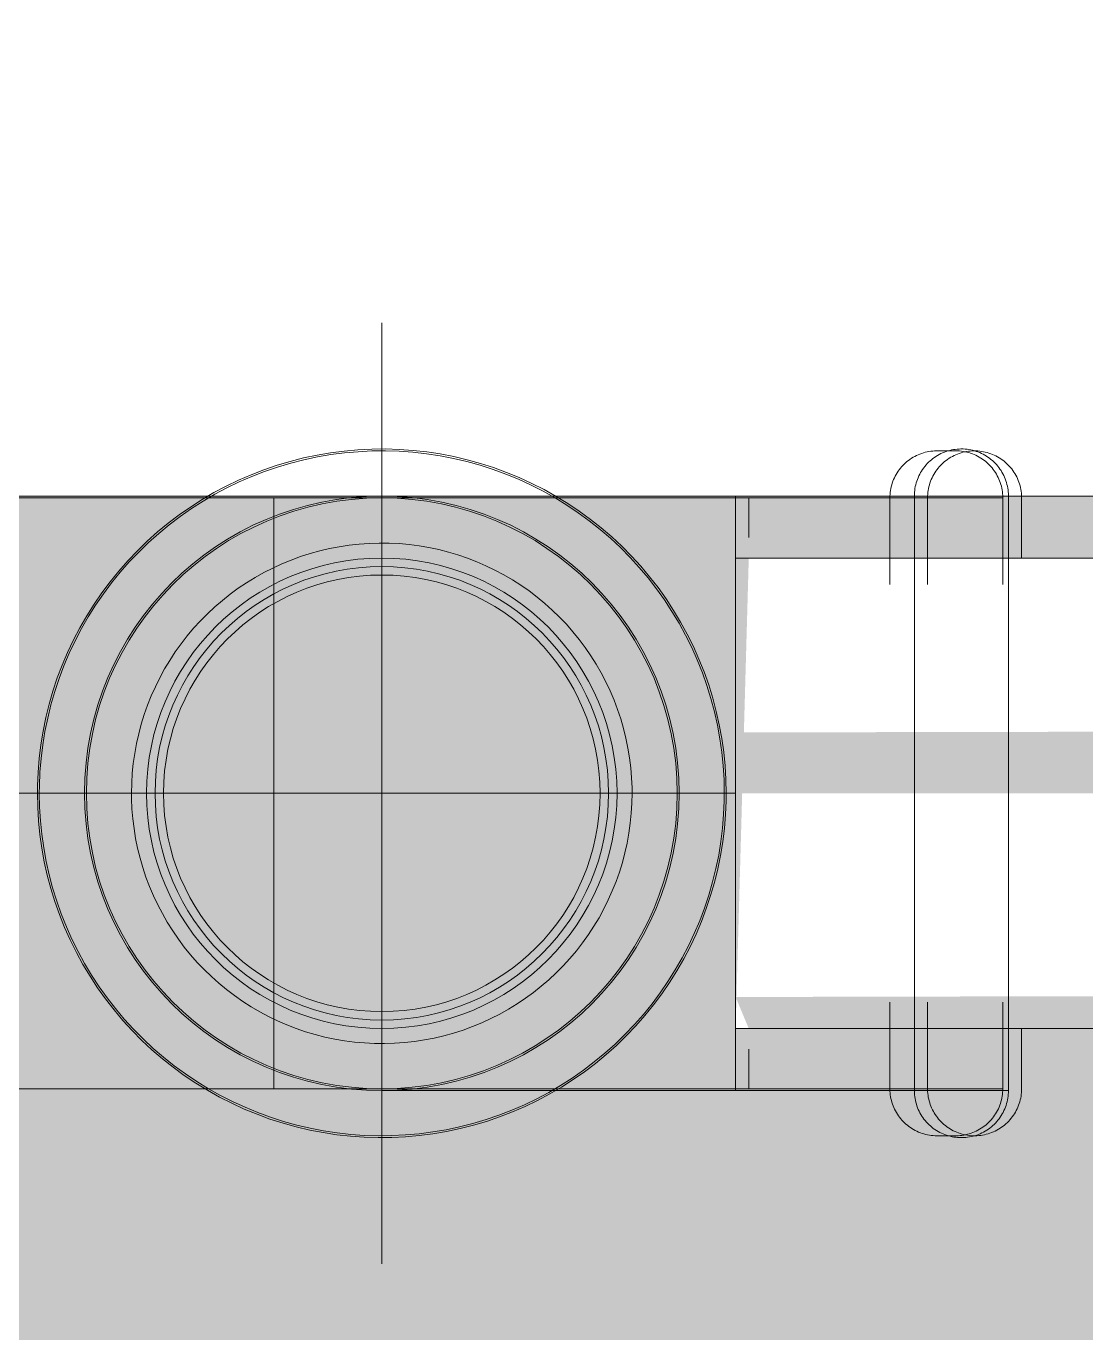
# Model space of a CAD drawing. Header units: metres. Extents: x 5 to 242, y -3 to 162.
# Drawn here: x 181.0624 to 181.1187, y 100.1797 to 100.2492 of the extents above; entities that cross this region are included whole.
import ezdxf

# ---------------------------------------------------------------- set-up
doc = ezdxf.new("R2010")
doc.units = ezdxf.units.M
doc.layers.add('1053_ARQ_BASE_MATADOURO_dwg', color=7, linetype='Continuous', lineweight=5, true_color=0x767676)
for name, color, linetype, lineweight in [('A-VISTA01', 7, 'Continuous', 20), ('A-WALL', 7, 'Continuous', 9), ('A_lay', 7, 'Continuous', 5), ('P-PIPE', 7, 'Continuous', 5), ('P-PIPE-CNTR', 7, 'Continuous', 5)]:
    doc.layers.add(name, color=color, linetype=linetype, lineweight=lineweight)

# ---------------------------------------------------------------- blocks, each defined once
blk = doc.blocks.new('AÇO_Cotovelo 90 45 - AÇO_Cotovelo 90 45-V82-TÉRREO 1_20')
at = {"layer": 'P-PIPE'}
for p, q in [((154.715823, 100.224222), (154.701323, 100.224222)), ((154.701323, 100.224222), (154.701323, 100.208422)), ((154.701323, 100.208422), (154.701323, 100.224222)), ((154.715823, 100.208422), (154.715823, 100.224222)), ((154.701323, 100.208422), (154.701323, 100.192622)), ((154.701323, 100.192622), (154.701323, 100.208422)), ((154.715823, 100.192622), (154.715823, 100.208422)), ((154.701323, 100.192622), (154.715823, 100.192622))]:
    blk.add_line(p, q, dxfattribs=at)
at = {"layer": 'P-PIPE', "flags": 128}
for points in [[(154.700823, 100.208422), (154.700808, 100.209154), (154.700765, 100.209884), (154.700691, 100.210613), (154.700589, 100.211337), (154.700458, 100.212058), (154.700299, 100.212772), (154.70011, 100.213479), (154.699894, 100.214179), (154.69965, 100.214869), (154.699378, 100.215548), (154.69908, 100.216217), (154.698755, 100.216872), (154.698404, 100.217515), (154.698028, 100.218143), (154.697627, 100.218755), (154.697201, 100.219351), (154.696753, 100.219929), (154.696281, 100.220489), (154.695788, 100.221029), (154.695273, 100.22155), (154.694738, 100.222049), (154.694183, 100.222526), (154.69361, 100.222981), (154.693018, 100.223413), (154.692411, 100.223821), (154.691787, 100.224204), (154.691148, 100.224562), (154.690496, 100.224894), (154.689831, 100.225199), (154.689154, 100.225478), (154.688467, 100.22573), (154.68777, 100.225954), (154.687065, 100.226149), (154.686352, 100.226317), (154.685633, 100.226456), (154.68491, 100.226566), (154.684182, 100.226647), (154.683452, 100.226698), (154.682721, 100.226721), (154.681989, 100.226714), (154.681258, 100.226678), (154.680529, 100.226613), (154.679803, 100.226519), (154.679081, 100.226395), (154.678365, 100.226243), (154.677656, 100.226063), (154.676954, 100.225854), (154.676262, 100.225617), (154.675579, 100.225353), (154.674908, 100.225062), (154.674248, 100.224744), (154.673602, 100.2244), (154.67297, 100.224031), (154.672354, 100.223636), (154.671753, 100.223217), (154.67117, 100.222775), (154.670606, 100.222309), (154.67006, 100.221822), (154.669534, 100.221313), (154.669029, 100.220783), (154.668545, 100.220233), (154.668084, 100.219665), (154.667646, 100.219079), (154.667232, 100.218475), (154.666842, 100.217856), (154.666477, 100.217221), (154.666138, 100.216572), (154.665825, 100.215911), (154.665539, 100.215237), (154.66528, 100.214552), (154.665049, 100.213858), (154.664846, 100.213155), (154.66467, 100.212444), (154.664524, 100.211727), (154.664406, 100.211004), (154.664317, 100.210278), (154.664258, 100.209548), (154.664227, 100.208817), (154.664223, 100.208422)], [(154.710823, 100.224222), (154.710825, 100.224322), (154.710831, 100.224422), (154.710841, 100.224521), (154.710855, 100.22462), (154.710873, 100.224719), (154.710895, 100.224816), (154.71092, 100.224913), (154.71095, 100.225008), (154.710983, 100.225103), (154.71102, 100.225195), (154.711061, 100.225287), (154.711106, 100.225376), (154.711153, 100.225464), (154.711205, 100.22555), (154.71126, 100.225634), (154.711318, 100.225715), (154.711379, 100.225794), (154.711444, 100.22587), (154.711511, 100.225944), (154.711581, 100.226015), (154.711654, 100.226084), (154.71173, 100.226149), (154.711808, 100.226211), (154.711889, 100.22627), (154.711972, 100.226326), (154.712057, 100.226378), (154.712145, 100.226427), (154.712234, 100.226472), (154.712325, 100.226514), (154.712417, 100.226552), (154.712511, 100.226586), (154.712606, 100.226617), (154.712703, 100.226644), (154.7128, 100.226667), (154.712898, 100.226686), (154.712997, 100.226701), (154.713096, 100.226712), (154.713196, 100.226719), (154.713296, 100.226722), (154.713323, 100.226722)], [(154.713323, 100.226722), (154.713423, 100.22672), (154.713523, 100.226714), (154.713622, 100.226704), (154.713721, 100.22669), (154.71382, 100.226672), (154.713917, 100.22665), (154.714014, 100.226625), (154.714109, 100.226595), (154.714204, 100.226562), (154.714297, 100.226525), (154.714388, 100.226484), (154.714477, 100.226439), (154.714565, 100.226391), (154.714651, 100.22634), (154.714735, 100.226285), (154.714816, 100.226227), (154.714895, 100.226166), (154.714971, 100.226101), (154.715045, 100.226034), (154.715116, 100.225964), (154.715185, 100.225891), (154.71525, 100.225815), (154.715312, 100.225736), (154.715371, 100.225656), (154.715427, 100.225573), (154.715479, 100.225487), (154.715528, 100.2254), (154.715573, 100.225311), (154.715615, 100.22522), (154.715653, 100.225128), (154.715687, 100.225034), (154.715718, 100.224939), (154.715745, 100.224842), (154.715768, 100.224745), (154.715787, 100.224647), (154.715802, 100.224548), (154.715813, 100.224449), (154.71582, 100.224349), (154.715823, 100.224249), (154.715823, 100.224222)], [(154.701323, 100.224222), (154.700571, 100.224222), (154.699821, 100.224222), (154.699072, 100.224222), (154.698328, 100.224222), (154.697588, 100.224222), (154.696854, 100.224222), (154.696128, 100.224222), (154.695409, 100.224222), (154.6947, 100.224222), (154.694002, 100.224222), (154.693315, 100.224222), (154.692642, 100.224222), (154.691982, 100.224222), (154.691337, 100.224222), (154.690708, 100.224222), (154.690096, 100.224222), (154.689502, 100.224222), (154.688927, 100.224222), (154.688371, 100.224222), (154.687837, 100.224222), (154.687324, 100.224222), (154.686833, 100.224222), (154.686366, 100.224222), (154.685922, 100.224222), (154.685503, 100.224222), (154.68511, 100.224222), (154.684742, 100.224222), (154.684401, 100.224222), (154.684087, 100.224222), (154.683801, 100.224222), (154.683542, 100.224222), (154.683312, 100.224222), (154.683111, 100.224222), (154.682939, 100.224222), (154.682797, 100.224222), (154.682684, 100.224222), (154.6826, 100.224222), (154.682547, 100.224222)], [(154.710823, 100.224209), (154.710823, 100.224171), (154.710823, 100.224108), (154.710823, 100.22402), (154.710823, 100.223907), (154.710823, 100.223769), (154.710823, 100.223607), (154.710823, 100.22342), (154.710823, 100.223209), (154.710823, 100.222975), (154.710823, 100.222717), (154.710823, 100.222436), (154.710823, 100.222133), (154.710823, 100.221809), (154.710823, 100.221462), (154.710823, 100.221095), (154.710823, 100.220708), (154.710823, 100.2203), (154.710823, 100.219874), (154.710823, 100.21943), (154.710823, 100.218968), (154.710823, 100.218489), (154.710823, 100.217994), (154.710823, 100.217484), (154.710823, 100.216959), (154.710823, 100.21642), (154.710823, 100.215869), (154.710823, 100.215306), (154.710823, 100.214731), (154.710823, 100.214147), (154.710823, 100.213554), (154.710823, 100.212952), (154.710823, 100.212343), (154.710823, 100.211728), (154.710823, 100.211107), (154.710823, 100.210483), (154.710823, 100.209855), (154.710823, 100.209224), (154.710823, 100.208593), (154.710823, 100.208422)], [(154.710823, 100.2206), (154.710823, 100.220992), (154.710823, 100.221365), (154.710823, 100.221717), (154.710823, 100.222048), (154.710823, 100.222357), (154.710823, 100.222644), (154.710823, 100.222907), (154.710823, 100.223148), (154.710823, 100.223365), (154.710823, 100.223559), (154.710823, 100.223728), (154.710823, 100.223872), (154.710823, 100.223992), (154.710823, 100.224087), (154.710823, 100.224157), (154.710823, 100.224202)], [(154.715823, 100.224209), (154.715823, 100.224171), (154.715823, 100.224108), (154.715823, 100.22402), (154.715823, 100.223907), (154.715823, 100.223769), (154.715823, 100.223607), (154.715823, 100.22342), (154.715823, 100.223209), (154.715823, 100.222975), (154.715823, 100.222717), (154.715823, 100.222436), (154.715823, 100.222133), (154.715823, 100.221809), (154.715823, 100.221462), (154.715823, 100.221095), (154.715823, 100.220708)], [(154.715823, 100.208422), (154.715823, 100.209054), (154.715823, 100.209685), (154.715823, 100.210313), (154.715823, 100.210939), (154.715823, 100.211561), (154.715823, 100.212178), (154.715823, 100.212788), (154.715823, 100.213392), (154.715823, 100.213988), (154.715823, 100.214575), (154.715823, 100.215152), (154.715823, 100.215718), (154.715823, 100.216273), (154.715823, 100.216815), (154.715823, 100.217343), (154.715823, 100.217858), (154.715823, 100.218357), (154.715823, 100.21884), (154.715823, 100.219307), (154.715823, 100.219756), (154.715823, 100.220187), (154.715823, 100.2206), (154.715823, 100.220992), (154.715823, 100.221365), (154.715823, 100.221717), (154.715823, 100.222048), (154.715823, 100.222357), (154.715823, 100.222644), (154.715823, 100.222907), (154.715823, 100.223148), (154.715823, 100.223365), (154.715823, 100.223559), (154.715823, 100.223728), (154.715823, 100.223872), (154.715823, 100.223992), (154.715823, 100.224087), (154.715823, 100.224157), (154.715823, 100.224202)], [(154.669223, 100.208422), (154.669234, 100.208954), (154.669266, 100.209485), (154.669319, 100.210014), (154.669393, 100.210541), (154.669488, 100.211064), (154.669604, 100.211583), (154.669741, 100.212097), (154.669898, 100.212606), (154.670076, 100.213107), (154.670273, 100.213601), (154.67049, 100.214087), (154.670726, 100.214564), (154.670981, 100.21503), (154.671255, 100.215487), (154.671546, 100.215932), (154.671855, 100.216365), (154.672181, 100.216785), (154.672524, 100.217192), (154.672883, 100.217585), (154.673257, 100.217963), (154.673646, 100.218326), (154.674049, 100.218673), (154.674466, 100.219003), (154.674895, 100.219317), (154.675337, 100.219613), (154.67579, 100.219892), (154.676254, 100.220152), (154.676728, 100.220393), (154.677212, 100.220615), (154.677704, 100.220818), (154.678203, 100.221001), (154.67871, 100.221164), (154.679222, 100.221306), (154.67974, 100.221428), (154.680262, 100.221528), (154.680788, 100.221608), (154.681317, 100.221667), (154.681848, 100.221705), (154.682379, 100.221721), (154.682911, 100.221716), (154.683443, 100.22169), (154.683973, 100.221643), (154.6845, 100.221574), (154.685024, 100.221485), (154.685545, 100.221374), (154.68606, 100.221243), (154.68657, 100.221091), (154.687074, 100.220919), (154.68757, 100.220727), (154.688058, 100.220516), (154.688537, 100.220285), (154.689007, 100.220035), (154.689466, 100.219766), (154.689914, 100.219479), (154.69035, 100.219175), (154.690774, 100.218853), (154.691184, 100.218515), (154.691581, 100.218161), (154.691963, 100.217791), (154.69233, 100.217406), (154.692682, 100.217006), (154.693017, 100.216593), (154.693335, 100.216167), (154.693636, 100.215728), (154.69392, 100.215278), (154.694185, 100.214817), (154.694431, 100.214345), (154.694658, 100.213864), (154.694866, 100.213375), (154.695055, 100.212877), (154.695223, 100.212373), (154.695371, 100.211862), (154.695498, 100.211345), (154.695604, 100.210824), (154.69569, 100.210299), (154.695754, 100.209771), (154.695798, 100.209241), (154.69582, 100.208709), (154.695823, 100.208422)], [(154.664223, 100.208422), (154.664238, 100.20769), (154.664282, 100.206959), (154.664355, 100.206231), (154.664457, 100.205506), (154.664588, 100.204786), (154.664748, 100.204072), (154.664936, 100.203365), (154.665152, 100.202665), (154.665396, 100.201975), (154.665668, 100.201296), (154.665966, 100.200627), (154.666291, 100.199971), (154.666642, 100.199329), (154.667018, 100.198701), (154.667419, 100.198089), (154.667845, 100.197493), (154.668293, 100.196915), (154.668765, 100.196355), (154.669259, 100.195815), (154.669773, 100.195294), (154.670308, 100.194795), (154.670863, 100.194317), (154.671437, 100.193862), (154.672028, 100.193431), (154.672636, 100.193023), (154.673259, 100.19264), (154.673898, 100.192282), (154.67455, 100.19195), (154.675215, 100.191644), (154.675892, 100.191366), (154.676579, 100.191114), (154.677276, 100.19089), (154.677981, 100.190694), (154.678694, 100.190527), (154.679413, 100.190388), (154.680136, 100.190278), (154.680864, 100.190197), (154.681594, 100.190146), (154.682325, 100.190123), (154.683057, 100.19013), (154.683788, 100.190166), (154.684517, 100.190231), (154.685243, 100.190325), (154.685965, 100.190449), (154.686681, 100.190601), (154.68739, 100.190781), (154.688092, 100.19099), (154.688784, 100.191226), (154.689467, 100.191491), (154.690139, 100.191782), (154.690798, 100.1921), (154.691444, 100.192444), (154.692076, 100.192813), (154.692692, 100.193208), (154.693293, 100.193626), (154.693876, 100.194069), (154.694441, 100.194534), (154.694986, 100.195022), (154.695512, 100.195531), (154.696017, 100.196061), (154.696501, 100.19661), (154.696962, 100.197179), (154.6974, 100.197765), (154.697814, 100.198369), (154.698204, 100.198988), (154.698569, 100.199623), (154.698908, 100.200272), (154.699221, 100.200933), (154.699507, 100.201607), (154.699766, 100.202292), (154.699997, 100.202986), (154.7002, 100.203689), (154.700376, 100.2044), (154.700522, 100.205117), (154.70064, 100.205839), (154.700729, 100.206566), (154.700788, 100.207295), (154.700819, 100.208027), (154.700823, 100.208422)], [(154.695823, 100.208422), (154.695812, 100.20789), (154.69578, 100.207359), (154.695727, 100.20683), (154.695653, 100.206303), (154.695558, 100.20578), (154.695442, 100.20526), (154.695305, 100.204746), (154.695148, 100.204238), (154.69497, 100.203737), (154.694773, 100.203243), (154.694556, 100.202757), (154.69432, 100.20228), (154.694065, 100.201813), (154.693792, 100.201357), (154.6935, 100.200912), (154.693191, 100.200479), (154.692865, 100.200059), (154.692522, 100.199652), (154.692163, 100.199259), (154.691789, 100.198881), (154.6914, 100.198518), (154.690997, 100.198171), (154.69058, 100.19784), (154.690151, 100.197527), (154.689709, 100.19723), (154.689256, 100.196952), (154.688792, 100.196692), (154.688318, 100.196451), (154.687834, 100.196228), (154.687342, 100.196026), (154.686843, 100.195843), (154.686336, 100.19568), (154.685824, 100.195538), (154.685306, 100.195416), (154.684784, 100.195315), (154.684258, 100.195236), (154.683729, 100.195177), (154.683198, 100.195139), (154.682667, 100.195123), (154.682135, 100.195128), (154.681603, 100.195154), (154.681074, 100.195201), (154.680546, 100.19527), (154.680022, 100.195359), (154.679501, 100.19547), (154.678986, 100.195601), (154.678476, 100.195753), (154.677972, 100.195925), (154.677476, 100.196117), (154.676988, 100.196328), (154.676509, 100.196559), (154.67604, 100.196809), (154.67558, 100.197078), (154.675132, 100.197365), (154.674696, 100.197669), (154.674272, 100.197991), (154.673862, 100.198329), (154.673465, 100.198683), (154.673083, 100.199053), (154.672716, 100.199438), (154.672364, 100.199838), (154.672029, 100.200251), (154.671711, 100.200677), (154.67141, 100.201116), (154.671126, 100.201566), (154.670861, 100.202027), (154.670615, 100.202498), (154.670388, 100.202979), (154.67018, 100.203469), (154.669991, 100.203967), (154.669823, 100.204471), (154.669676, 100.204982), (154.669548, 100.205499), (154.669442, 100.20602), (154.669356, 100.206545), (154.669292, 100.207073), (154.669248, 100.207603), (154.669226, 100.208135), (154.669223, 100.208422)], [(154.710823, 100.208422), (154.710823, 100.20779), (154.710823, 100.207159), (154.710823, 100.20653), (154.710823, 100.205905), (154.710823, 100.205283), (154.710823, 100.204666), (154.710823, 100.204056), (154.710823, 100.203452), (154.710823, 100.202856), (154.710823, 100.202269), (154.710823, 100.201692), (154.710823, 100.201126), (154.710823, 100.200571), (154.710823, 100.200029), (154.710823, 100.199501), (154.710823, 100.198986), (154.710823, 100.198487), (154.710823, 100.198004), (154.710823, 100.197537), (154.710823, 100.197088), (154.710823, 100.196657), (154.710823, 100.196244), (154.710823, 100.195851), (154.710823, 100.195479), (154.710823, 100.195127), (154.710823, 100.194796), (154.710823, 100.194487), (154.710823, 100.1942), (154.710823, 100.193936), (154.710823, 100.193696), (154.710823, 100.193479), (154.710823, 100.193285), (154.710823, 100.193116), (154.710823, 100.192972), (154.710823, 100.192852), (154.710823, 100.192757), (154.710823, 100.192687), (154.710823, 100.192642)], [(154.715823, 100.192635), (154.715823, 100.192672), (154.715823, 100.192736), (154.715823, 100.192824), (154.715823, 100.192937), (154.715823, 100.193075), (154.715823, 100.193237), (154.715823, 100.193424), (154.715823, 100.193635), (154.715823, 100.193869), (154.715823, 100.194127), (154.715823, 100.194407), (154.715823, 100.19471), (154.715823, 100.195035), (154.715823, 100.195382), (154.715823, 100.195749), (154.715823, 100.196136), (154.715823, 100.196543), (154.715823, 100.19697), (154.715823, 100.197414), (154.715823, 100.197876), (154.715823, 100.198355), (154.715823, 100.19885), (154.715823, 100.19936), (154.715823, 100.199885), (154.715823, 100.200424), (154.715823, 100.200975), (154.715823, 100.201538), (154.715823, 100.202112), (154.715823, 100.202697), (154.715823, 100.20329), (154.715823, 100.203892), (154.715823, 100.204501), (154.715823, 100.205116), (154.715823, 100.205736), (154.715823, 100.206361), (154.715823, 100.206989), (154.715823, 100.20762), (154.715823, 100.208251), (154.715823, 100.208422)], [(154.710823, 100.192635), (154.710823, 100.192672), (154.710823, 100.192736), (154.710823, 100.192824), (154.710823, 100.192937), (154.710823, 100.193075), (154.710823, 100.193237), (154.710823, 100.193424), (154.710823, 100.193635), (154.710823, 100.193869), (154.710823, 100.194127), (154.710823, 100.194407), (154.710823, 100.19471), (154.710823, 100.195035), (154.710823, 100.195382), (154.710823, 100.195749), (154.710823, 100.196136)], [(154.715823, 100.196244), (154.715823, 100.195851), (154.715823, 100.195479), (154.715823, 100.195127), (154.715823, 100.194796), (154.715823, 100.194487), (154.715823, 100.1942), (154.715823, 100.193936), (154.715823, 100.193696), (154.715823, 100.193479), (154.715823, 100.193285), (154.715823, 100.193116), (154.715823, 100.192972), (154.715823, 100.192852), (154.715823, 100.192757), (154.715823, 100.192687), (154.715823, 100.192642)], [(154.682538, 100.192622), (154.682583, 100.192622), (154.682658, 100.192622), (154.682763, 100.192622), (154.682898, 100.192622), (154.683062, 100.192622), (154.683255, 100.192622), (154.683477, 100.192622), (154.683728, 100.192622), (154.684007, 100.192622), (154.684314, 100.192622), (154.684648, 100.192622), (154.685008, 100.192622), (154.685395, 100.192622), (154.685807, 100.192622), (154.686244, 100.192622), (154.686705, 100.192622), (154.687189, 100.192622), (154.687696, 100.192622), (154.688225, 100.192622), (154.688775, 100.192622), (154.689345, 100.192622), (154.689934, 100.192622), (154.690541, 100.192622), (154.691165, 100.192622), (154.691806, 100.192622), (154.692462, 100.192622), (154.693132, 100.192622), (154.693815, 100.192622), (154.694511, 100.192622), (154.695217, 100.192622), (154.695933, 100.192622), (154.696657, 100.192622), (154.697389, 100.192622), (154.698128, 100.192622), (154.698871, 100.192622), (154.699618, 100.192622), (154.700368, 100.192622), (154.70112, 100.192622), (154.701323, 100.192622)], [(154.713323, 100.190122), (154.713223, 100.190124), (154.713123, 100.19013), (154.713024, 100.19014), (154.712925, 100.190154), (154.712826, 100.190172), (154.712729, 100.190194), (154.712632, 100.190219), (154.712537, 100.190249), (154.712442, 100.190282), (154.712349, 100.190319), (154.712258, 100.19036), (154.712169, 100.190404), (154.712081, 100.190452), (154.711995, 100.190504), (154.711911, 100.190559), (154.71183, 100.190617), (154.711751, 100.190678), (154.711675, 100.190742), (154.711601, 100.19081), (154.71153, 100.19088), (154.711461, 100.190953), (154.711396, 100.191029), (154.711334, 100.191107), (154.711275, 100.191188), (154.711219, 100.191271), (154.711167, 100.191356), (154.711118, 100.191444), (154.711073, 100.191533), (154.711031, 100.191624), (154.710993, 100.191716), (154.710959, 100.19181), (154.710928, 100.191905), (154.710901, 100.192001), (154.710878, 100.192099), (154.710859, 100.192197), (154.710844, 100.192296), (154.710833, 100.192395), (154.710826, 100.192495), (154.710823, 100.192595), (154.710823, 100.192622)], [(154.715823, 100.192622), (154.715821, 100.192522), (154.715815, 100.192422), (154.715805, 100.192323), (154.715791, 100.192224), (154.715773, 100.192125), (154.715751, 100.192028), (154.715726, 100.191931), (154.715696, 100.191836), (154.715663, 100.191741), (154.715626, 100.191648), (154.715585, 100.191557), (154.715541, 100.191467), (154.715493, 100.19138), (154.715441, 100.191294), (154.715386, 100.19121), (154.715328, 100.191129), (154.715267, 100.19105), (154.715203, 100.190973), (154.715135, 100.1909), (154.715065, 100.190829), (154.714992, 100.19076), (154.714916, 100.190695), (154.714838, 100.190633), (154.714757, 100.190574), (154.714674, 100.190518), (154.714589, 100.190466), (154.714501, 100.190417), (154.714412, 100.190372), (154.714321, 100.19033), (154.714229, 100.190292), (154.714135, 100.190257), (154.71404, 100.190227), (154.713943, 100.1902), (154.713846, 100.190177), (154.713748, 100.190158), (154.713649, 100.190143), (154.71355, 100.190132), (154.71345, 100.190125), (154.71335, 100.190122), (154.713323, 100.190122)]]:
    blk.add_lwpolyline(points, dxfattribs=at)
at = {"layer": 'P-PIPE'}
for radius, start, end in [(0.0158, 0, 180), (0.0158, 0, 180), (0.0158, 0, 180), (0.01205, 0, 180), (0.01205, 0, 180), (0.0158, 180, 0), (0.0158, 180, 0), (0.0158, 180, 0), (0.01205, 180, 0), (0.01205, 180, 0)]:
    blk.add_arc((154.682523, 100.208422), radius, start, end, dxfattribs=at)
blk = doc.blocks.new('1053_ARQ_BASE_MATADOURO_dwg_arq geral tgov-4039641-TÉRREO 1_20')
at = {"layer": 'A_lay', "true_color": 0xaaaaaa}
h = blk.add_hatch(dxfattribs=at)
h.set_pattern_fill('FP_6', color=253, style=0, pattern_type=2)
h.set_pattern_definition([(0, (0, 0), (0, 0.16), []), (90, (0, 0), (-0.08, 0.16), [0.16, -0.16])])
h.paths.add_polyline_path([(19.912476, 17.038188), (29.345905, 17.038188), (29.345905, 17.53815), (19.672728, 17.537625), (19.672728, 17.038188)])
at = {"layer": 'A-VISTA01', "color": 253, "true_color": 0xaaaaaa, "flags": 128}
blk.add_lwpolyline([(29.345905, 17.038188), (19.300062, 17.038188), (13.222156, 15.619985)], dxfattribs=at)
blk = doc.blocks.new('1053_ARQ_BASE_MATADOURO_dwg-3625622-TÉRREO 1_20')
blk.add_blockref('1053_ARQ_BASE_MATADOURO_dwg_arq geral tgov-4039641-TÉRREO 1_20', (130.209795, 83.186034))

msp = doc.modelspace()

# ---------------------------------------------------------------- hatches: boundary and pattern name
at = {"layer": 'A-WALL', "true_color": 0xffd4aa, "transparency": 33554483}
h = msp.add_hatch(color=41, dxfattribs=at)
h.paths.add_polyline_path([(175.931682, 100.075722), (185.938173, 100.075722), (185.938173, 100.224222), (185.908188, 100.214656), (185.901743, 100.191619), (185.887916, 100.214667), (185.900097, 100.224222), (175.908622, 100.224222), (175.92589, 100.075722)])
h.paths.add_polyline_path([(180.99165, 100.195922), (178.514288, 100.205187), (178.514288, 100.220922), (181.061788, 100.211657), (181.061788, 100.195922), (181.048288, 100.195922)])
h.paths.add_polyline_path([(181.100088, 100.195922), (181.100788, 100.220922), (185.878215, 100.211657), (185.878215, 100.195922), (181.100788, 100.195922)])
h.paths.add_polyline_path([(178.437013, 100.195922), (176.459088, 100.205187), (176.459088, 100.220922), (178.448288, 100.211657), (178.448288, 100.195922)])
at = {"layer": 'P-PIPE', "true_color": 0xc0c0c0}
for points in [[(185.878215, 100.208422), (185.878215, 100.220922), (181.100088, 100.211657), (181.100088, 100.208422), (185.462263, 100.208422)], [(183.648288, 100.195922), (185.878215, 100.205187), (185.878215, 100.208422), (181.100088, 100.197597), (181.100788, 100.195922), (183.546286, 100.195922)]]:
    msp.add_hatch(color=9, dxfattribs=at).paths.add_polyline_path(points)

# ---------------------------------------------------------------- linework, layer by layer
at = {"layer": 'A-WALL', "color": 253, "true_color": 0xaaaaaa}
msp.add_line((185.938173, 100.224222), (175.908622, 100.224222), dxfattribs=at)
at = {"layer": 'P-PIPE'}
for p, q in [((181.111788, 100.226622), (181.110788, 100.226622)), ((181.114288, 100.224122), (181.048288, 100.224122)), ((181.081288, 100.224122), (181.061788, 100.224122)), ((181.110288, 100.224122), (181.075546, 100.224122)), ((181.075546, 100.224122), (181.075546, 100.208422)), ((181.100788, 100.224122), (181.081288, 100.224122)), ((181.100788, 100.222019), (181.100788, 100.224122)), ((181.108288, 100.219524), (181.108288, 100.224122)), ((181.110288, 100.224122), (181.110288, 100.219524)), ((181.114288, 100.222019), (181.114288, 100.224122)), ((181.114288, 100.219524), (181.114288, 100.224122)), ((185.878215, 100.220922), (181.100088, 100.220922)), ((181.100088, 100.220922), (181.100088, 100.195922)), ((181.075546, 100.208422), (181.075546, 100.220022)), ((181.075546, 100.196822), (181.075546, 100.208422)), ((181.075546, 100.208422), (181.075546, 100.192722)), ((181.108288, 100.192722), (181.108288, 100.19732)), ((181.110288, 100.19732), (181.110288, 100.192722)), ((181.114288, 100.192722), (181.114288, 100.19732)), ((181.100088, 100.195922), (185.878215, 100.195922)), ((181.100788, 100.192722), (181.100788, 100.194825)), ((181.114288, 100.192722), (181.114288, 100.194825)), ((181.048288, 100.192722), (181.114288, 100.192722)), ((181.061788, 100.192722), (181.081288, 100.192722)), ((181.075546, 100.192722), (181.110288, 100.192722)), ((181.081288, 100.192722), (181.100788, 100.192722)), ((181.110788, 100.190222), (181.111788, 100.190222))]:
    msp.add_line(p, q, dxfattribs=at)
at = {"layer": 'P-PIPE', "flags": 128}
for points in [[(181.099488, 100.208422), (181.099474, 100.20915), (181.09943, 100.209876), (181.099357, 100.210601), (181.099256, 100.211322), (181.099125, 100.212038), (181.098966, 100.212748), (181.098779, 100.213452), (181.098564, 100.214147), (181.098321, 100.214833), (181.098051, 100.215509), (181.097755, 100.216174), (181.097431, 100.216826), (181.097082, 100.217465), (181.096708, 100.21809), (181.096309, 100.218698), (181.095886, 100.219291), (181.09544, 100.219866), (181.094971, 100.220423), (181.09448, 100.22096), (181.093968, 100.221478), (181.093436, 100.221974), (181.092884, 100.222449), (181.092314, 100.222902), (181.091726, 100.223331), (181.091122, 100.223737), (181.090501, 100.224118), (181.089866, 100.224474), (181.089217, 100.224804), (181.088556, 100.225108), (181.087883, 100.225385), (181.087199, 100.225635), (181.086506, 100.225858), (181.085805, 100.226053), (181.085096, 100.226219), (181.084381, 100.226357), (181.083662, 100.226466), (181.082938, 100.226547), (181.082212, 100.226598), (181.081485, 100.226621), (181.080757, 100.226614), (181.08003, 100.226578), (181.079305, 100.226514), (181.078583, 100.22642), (181.077865, 100.226297), (181.077153, 100.226146), (181.076448, 100.225966), (181.07575, 100.225759), (181.075061, 100.225523), (181.074382, 100.225261), (181.073714, 100.224971), (181.073058, 100.224655), (181.072416, 100.224313), (181.071788, 100.223945), (181.071174, 100.223553), (181.070577, 100.223137), (181.069997, 100.222696), (181.069436, 100.222234), (181.068893, 100.221749), (181.06837, 100.221242), (181.067868, 100.220715), (181.067387, 100.220169), (181.066928, 100.219604), (181.066492, 100.21902), (181.06608, 100.21842), (181.065693, 100.217804), (181.06533, 100.217173), (181.064993, 100.216528), (181.064682, 100.21587), (181.064397, 100.2152), (181.06414, 100.214519), (181.06391, 100.213828), (181.063707, 100.213129), (181.063533, 100.212422), (181.063387, 100.211709), (181.06327, 100.21099), (181.063182, 100.210268), (181.063123, 100.209542), (181.063092, 100.208815), (181.063088, 100.208422)], [(181.099488, 100.208422), (181.099474, 100.20915), (181.09943, 100.209876), (181.099357, 100.210601), (181.099256, 100.211322), (181.099125, 100.212038), (181.098966, 100.212748), (181.098779, 100.213452), (181.098564, 100.214147), (181.098321, 100.214833), (181.098051, 100.215509), (181.097755, 100.216174), (181.097431, 100.216826), (181.097082, 100.217465), (181.096708, 100.21809), (181.096309, 100.218698), (181.095886, 100.219291), (181.09544, 100.219866), (181.094971, 100.220423), (181.09448, 100.22096), (181.093968, 100.221478), (181.093436, 100.221974), (181.092884, 100.222449), (181.092314, 100.222902), (181.091726, 100.223331), (181.091122, 100.223737), (181.090501, 100.224118), (181.089866, 100.224474), (181.089217, 100.224804), (181.088556, 100.225108), (181.087883, 100.225385), (181.087199, 100.225635), (181.086506, 100.225858), (181.085805, 100.226053), (181.085096, 100.226219), (181.084381, 100.226357), (181.083662, 100.226466), (181.082938, 100.226547), (181.082212, 100.226598), (181.081485, 100.226621), (181.080757, 100.226614), (181.08003, 100.226578), (181.079305, 100.226514), (181.078583, 100.22642), (181.077865, 100.226297), (181.077153, 100.226146), (181.076448, 100.225966), (181.07575, 100.225759), (181.075061, 100.225523), (181.074382, 100.225261), (181.073714, 100.224971), (181.073058, 100.224655), (181.072416, 100.224313), (181.071788, 100.223945), (181.071174, 100.223553), (181.070577, 100.223137), (181.069997, 100.222696), (181.069436, 100.222234), (181.068893, 100.221749), (181.06837, 100.221242), (181.067868, 100.220715), (181.067387, 100.220169), (181.066928, 100.219604), (181.066492, 100.21902), (181.06608, 100.21842), (181.065693, 100.217804), (181.06533, 100.217173), (181.064993, 100.216528), (181.064682, 100.21587), (181.064397, 100.2152), (181.06414, 100.214519), (181.06391, 100.213828), (181.063707, 100.213129), (181.063533, 100.212422), (181.063387, 100.211709), (181.06327, 100.21099), (181.063182, 100.210268), (181.063123, 100.209542), (181.063092, 100.208815), (181.063088, 100.208422)], [(181.099488, 100.208422), (181.099474, 100.20915), (181.09943, 100.209876), (181.099357, 100.210601), (181.099256, 100.211322), (181.099125, 100.212038), (181.098966, 100.212748), (181.098779, 100.213452), (181.098564, 100.214147), (181.098321, 100.214833), (181.098051, 100.215509), (181.097755, 100.216174), (181.097431, 100.216826), (181.097082, 100.217465), (181.096708, 100.21809), (181.096309, 100.218698), (181.095886, 100.219291), (181.09544, 100.219866), (181.094971, 100.220423), (181.09448, 100.22096), (181.093968, 100.221478), (181.093436, 100.221974), (181.092884, 100.222449), (181.092314, 100.222902), (181.091726, 100.223331), (181.091122, 100.223737), (181.090501, 100.224118), (181.089866, 100.224474), (181.089217, 100.224804), (181.088556, 100.225108), (181.087883, 100.225385), (181.087199, 100.225635), (181.086506, 100.225858), (181.085805, 100.226053), (181.085096, 100.226219), (181.084381, 100.226357), (181.083662, 100.226466), (181.082938, 100.226547), (181.082212, 100.226598), (181.081485, 100.226621), (181.080757, 100.226614), (181.08003, 100.226578), (181.079305, 100.226514), (181.078583, 100.22642), (181.077865, 100.226297), (181.077153, 100.226146), (181.076448, 100.225966), (181.07575, 100.225759), (181.075061, 100.225523), (181.074382, 100.225261), (181.073714, 100.224971), (181.073058, 100.224655), (181.072416, 100.224313), (181.071788, 100.223945), (181.071174, 100.223553), (181.070577, 100.223137), (181.069997, 100.222696), (181.069436, 100.222234), (181.068893, 100.221749), (181.06837, 100.221242), (181.067868, 100.220715), (181.067387, 100.220169), (181.066928, 100.219604), (181.066492, 100.21902), (181.06608, 100.21842), (181.065693, 100.217804), (181.06533, 100.217173), (181.064993, 100.216528), (181.064682, 100.21587), (181.064397, 100.2152), (181.06414, 100.214519), (181.06391, 100.213828), (181.063707, 100.213129), (181.063533, 100.212422), (181.063387, 100.211709), (181.06327, 100.21099), (181.063182, 100.210268), (181.063123, 100.209542), (181.063092, 100.208815), (181.063088, 100.208422)], [(181.108288, 100.224122), (181.10829, 100.224222), (181.108296, 100.224322), (181.108306, 100.224421), (181.10832, 100.22452), (181.108338, 100.224619), (181.10836, 100.224716), (181.108385, 100.224813), (181.108415, 100.224908), (181.108448, 100.225003), (181.108485, 100.225095), (181.108526, 100.225187), (181.108571, 100.225276), (181.108619, 100.225364), (181.10867, 100.22545), (181.108725, 100.225534), (181.108783, 100.225615), (181.108844, 100.225694), (181.108909, 100.22577), (181.108976, 100.225844), (181.109046, 100.225915), (181.109119, 100.225984), (181.109195, 100.226049), (181.109274, 100.226111), (181.109354, 100.22617), (181.109437, 100.226226), (181.109523, 100.226278), (181.10961, 100.226327), (181.109699, 100.226372), (181.10979, 100.226414), (181.109882, 100.226452), (181.109976, 100.226486), (181.110071, 100.226517), (181.110168, 100.226544), (181.110265, 100.226567), (181.110363, 100.226586), (181.110462, 100.226601), (181.110561, 100.226612), (181.110661, 100.226619), (181.110761, 100.226622), (181.110788, 100.226622)], [(181.110288, 100.224122), (181.11029, 100.224222), (181.110296, 100.224322), (181.110306, 100.224421), (181.11032, 100.22452), (181.110338, 100.224619), (181.11036, 100.224716), (181.110385, 100.224813), (181.110415, 100.224908), (181.110448, 100.225003), (181.110485, 100.225095), (181.110526, 100.225187), (181.110571, 100.225276), (181.110619, 100.225364), (181.11067, 100.22545), (181.110725, 100.225534), (181.110783, 100.225615), (181.110844, 100.225694), (181.110909, 100.22577), (181.110976, 100.225844), (181.111046, 100.225915), (181.111119, 100.225984), (181.111195, 100.226049), (181.111274, 100.226111), (181.111354, 100.22617), (181.111437, 100.226226), (181.111523, 100.226278), (181.11161, 100.226327), (181.111699, 100.226372), (181.11179, 100.226414), (181.111882, 100.226452), (181.111976, 100.226486), (181.112071, 100.226517), (181.112168, 100.226544), (181.112265, 100.226567), (181.112363, 100.226586), (181.112462, 100.226601), (181.112561, 100.226612), (181.112661, 100.226619), (181.112761, 100.226622), (181.112861, 100.226621), (181.112961, 100.226616), (181.113061, 100.226607), (181.11316, 100.226594), (181.113258, 100.226577), (181.113356, 100.226557), (181.113453, 100.226532), (181.113549, 100.226503), (181.113643, 100.226471), (181.113737, 100.226435), (181.113828, 100.226395), (181.113919, 100.226352), (181.114007, 100.226305), (181.114093, 100.226254), (181.114177, 100.2262), (181.114259, 100.226143), (181.114339, 100.226083), (181.114416, 100.226019), (181.114491, 100.225953), (181.114563, 100.225883), (181.114632, 100.225811), (181.114698, 100.225736), (181.114761, 100.225658), (181.11482, 100.225578), (181.114877, 100.225495), (181.11493, 100.225411), (181.11498, 100.225324), (181.115026, 100.225235), (181.115069, 100.225145), (181.115108, 100.225053), (181.115144, 100.224959), (181.115175, 100.224865), (181.115203, 100.224768), (181.115227, 100.224671), (181.115247, 100.224573), (181.115263, 100.224475), (181.115275, 100.224375), (181.115283, 100.224276), (181.115287, 100.224176), (181.115288, 100.224122)], [(181.111788, 100.226622), (181.111888, 100.22662), (181.111988, 100.226614), (181.112087, 100.226604), (181.112186, 100.22659), (181.112285, 100.226572), (181.112382, 100.22655), (181.112479, 100.226525), (181.112574, 100.226495), (181.112669, 100.226462), (181.112762, 100.226425), (181.112853, 100.226384), (181.112943, 100.226339), (181.11303, 100.226291), (181.113116, 100.22624), (181.1132, 100.226185), (181.113281, 100.226127), (181.11336, 100.226066), (181.113437, 100.226001), (181.11351, 100.225934), (181.113581, 100.225864), (181.11365, 100.225791), (181.113715, 100.225715), (181.113777, 100.225636), (181.113836, 100.225556), (181.113892, 100.225473), (181.113944, 100.225387), (181.113993, 100.2253), (181.114038, 100.225211), (181.11408, 100.22512), (181.114118, 100.225028), (181.114153, 100.224934), (181.114183, 100.224839), (181.11421, 100.224742), (181.114233, 100.224645), (181.114252, 100.224547), (181.114267, 100.224448), (181.114278, 100.224349), (181.114285, 100.224249), (181.114288, 100.224149), (181.114288, 100.224122)], [(181.108288, 100.224109), (181.108288, 100.224072), (181.108288, 100.224009), (181.108288, 100.223921), (181.108288, 100.223809), (181.108288, 100.223672), (181.108288, 100.223511), (181.108288, 100.223325), (181.108288, 100.223116), (181.108288, 100.222883), (181.108288, 100.222627), (181.108288, 100.222348), (181.108288, 100.222047), (181.108288, 100.221724), (181.108288, 100.22138), (181.108288, 100.221015)], [(181.108288, 100.220913), (181.108288, 100.221283), (181.108288, 100.221633), (181.108288, 100.221962), (181.108288, 100.222269), (181.108288, 100.222554), (181.108288, 100.222816), (181.108288, 100.223055), (181.108288, 100.223271), (181.108288, 100.223463), (181.108288, 100.223631), (181.108288, 100.223774), (181.108288, 100.223893), (181.108288, 100.223988), (181.108288, 100.224057), (181.108288, 100.224102)], [(181.110288, 100.224109), (181.110288, 100.224072), (181.110288, 100.224009), (181.110288, 100.223921), (181.110288, 100.223809), (181.110288, 100.223672), (181.110288, 100.223511), (181.110288, 100.223325), (181.110288, 100.223116), (181.110288, 100.222883), (181.110288, 100.222627), (181.110288, 100.222348), (181.110288, 100.222047), (181.110288, 100.221724), (181.110288, 100.22138), (181.110288, 100.221015)], [(181.110288, 100.220913), (181.110288, 100.221283), (181.110288, 100.221633), (181.110288, 100.221962), (181.110288, 100.222269), (181.110288, 100.222554), (181.110288, 100.222816), (181.110288, 100.223055), (181.110288, 100.223271), (181.110288, 100.223463), (181.110288, 100.223631), (181.110288, 100.223774), (181.110288, 100.223893), (181.110288, 100.223988), (181.110288, 100.224057), (181.110288, 100.224102)], [(181.114288, 100.224109), (181.114288, 100.224072), (181.114288, 100.224009), (181.114288, 100.223921), (181.114288, 100.223809), (181.114288, 100.223672), (181.114288, 100.223511), (181.114288, 100.223325), (181.114288, 100.223116), (181.114288, 100.222883), (181.114288, 100.222627), (181.114288, 100.222348), (181.114288, 100.222047), (181.114288, 100.221724), (181.114288, 100.22138), (181.114288, 100.221015)], [(181.114288, 100.220913), (181.114288, 100.221283), (181.114288, 100.221633), (181.114288, 100.221962), (181.114288, 100.222269), (181.114288, 100.222554), (181.114288, 100.222816), (181.114288, 100.223055), (181.114288, 100.223271), (181.114288, 100.223463), (181.114288, 100.223631), (181.114288, 100.223774), (181.114288, 100.223893), (181.114288, 100.223988), (181.114288, 100.224057), (181.114288, 100.224102)], [(181.115288, 100.224109), (181.115288, 100.224072), (181.115288, 100.224009), (181.115288, 100.223921), (181.115288, 100.223809), (181.115288, 100.223672), (181.115288, 100.223511), (181.115288, 100.223325), (181.115288, 100.223116), (181.115288, 100.222883), (181.115288, 100.222627), (181.115288, 100.222348), (181.115288, 100.222047), (181.115288, 100.221724), (181.115288, 100.22138), (181.115288, 100.221015)], [(181.115288, 100.220913), (181.115288, 100.221283), (181.115288, 100.221633), (181.115288, 100.221962), (181.115288, 100.222269), (181.115288, 100.222554), (181.115288, 100.222816), (181.115288, 100.223055), (181.115288, 100.223271), (181.115288, 100.223463), (181.115288, 100.223631), (181.115288, 100.223774), (181.115288, 100.223893), (181.115288, 100.223988), (181.115288, 100.224057), (181.115288, 100.224102)], [(181.063088, 100.208422), (181.063103, 100.207694), (181.063146, 100.206967), (181.063219, 100.206243), (181.063321, 100.205522), (181.063451, 100.204806), (181.06361, 100.204096), (181.063797, 100.203392), (181.064012, 100.202697), (181.064255, 100.202011), (181.064525, 100.201335), (181.064822, 100.20067), (181.065145, 100.200018), (181.065494, 100.199379), (181.065868, 100.198754), (181.066267, 100.198145), (181.06669, 100.197553), (181.067136, 100.196978), (181.067605, 100.196421), (181.068096, 100.195884), (181.068608, 100.195366), (181.06914, 100.194869), (181.069692, 100.194394), (181.070262, 100.193942), (181.07085, 100.193513), (181.071455, 100.193107), (181.072075, 100.192726), (181.07271, 100.19237), (181.073359, 100.19204), (181.07402, 100.191736), (181.074693, 100.191459), (181.075377, 100.191209), (181.07607, 100.190986), (181.076771, 100.190791), (181.07748, 100.190625), (181.078195, 100.190487), (181.078914, 100.190377), (181.079638, 100.190297), (181.080364, 100.190245), (181.081092, 100.190223), (181.08182, 100.19023), (181.082547, 100.190265), (181.083272, 100.19033), (181.083994, 100.190424), (181.084711, 100.190547), (181.085423, 100.190698), (181.086129, 100.190877), (181.086826, 100.191085), (181.087515, 100.19132), (181.088194, 100.191583), (181.088862, 100.191873), (181.089518, 100.192189), (181.09016, 100.192531), (181.090789, 100.192898), (181.091402, 100.193291), (181.091999, 100.193707), (181.092579, 100.194147), (181.09314, 100.19461), (181.093683, 100.195095), (181.094206, 100.195602), (181.094709, 100.196129), (181.09519, 100.196675), (181.095648, 100.19724), (181.096084, 100.197824), (181.096496, 100.198424), (181.096883, 100.19904), (181.097246, 100.199671), (181.097583, 100.200316), (181.097894, 100.200974), (181.098179, 100.201644), (181.098437, 100.202325), (181.098667, 100.203016), (181.098869, 100.203715), (181.099043, 100.204422), (181.099189, 100.205135), (181.099306, 100.205854), (181.099394, 100.206576), (181.099454, 100.207302), (181.099484, 100.208029), (181.099488, 100.208422)], [(181.063088, 100.208422), (181.063103, 100.207694), (181.063146, 100.206967), (181.063219, 100.206243), (181.063321, 100.205522), (181.063451, 100.204806), (181.06361, 100.204096), (181.063797, 100.203392), (181.064012, 100.202697), (181.064255, 100.202011), (181.064525, 100.201335), (181.064822, 100.20067), (181.065145, 100.200018), (181.065494, 100.199379), (181.065868, 100.198754), (181.066267, 100.198145), (181.06669, 100.197553), (181.067136, 100.196978), (181.067605, 100.196421), (181.068096, 100.195884), (181.068608, 100.195366), (181.06914, 100.194869), (181.069692, 100.194394), (181.070262, 100.193942), (181.07085, 100.193513), (181.071455, 100.193107), (181.072075, 100.192726), (181.07271, 100.19237), (181.073359, 100.19204), (181.07402, 100.191736), (181.074693, 100.191459), (181.075377, 100.191209), (181.07607, 100.190986), (181.076771, 100.190791), (181.07748, 100.190625), (181.078195, 100.190487), (181.078914, 100.190377), (181.079638, 100.190297), (181.080364, 100.190245), (181.081092, 100.190223), (181.08182, 100.19023), (181.082547, 100.190265), (181.083272, 100.19033), (181.083994, 100.190424), (181.084711, 100.190547), (181.085423, 100.190698), (181.086129, 100.190877), (181.086826, 100.191085), (181.087515, 100.19132), (181.088194, 100.191583), (181.088862, 100.191873), (181.089518, 100.192189), (181.09016, 100.192531), (181.090789, 100.192898), (181.091402, 100.193291), (181.091999, 100.193707), (181.092579, 100.194147), (181.09314, 100.19461), (181.093683, 100.195095), (181.094206, 100.195602), (181.094709, 100.196129), (181.09519, 100.196675), (181.095648, 100.19724), (181.096084, 100.197824), (181.096496, 100.198424), (181.096883, 100.19904), (181.097246, 100.199671), (181.097583, 100.200316), (181.097894, 100.200974), (181.098179, 100.201644), (181.098437, 100.202325), (181.098667, 100.203016), (181.098869, 100.203715), (181.099043, 100.204422), (181.099189, 100.205135), (181.099306, 100.205854), (181.099394, 100.206576), (181.099454, 100.207302), (181.099484, 100.208029), (181.099488, 100.208422)], [(181.063088, 100.208422), (181.063103, 100.207694), (181.063146, 100.206967), (181.063219, 100.206243), (181.063321, 100.205522), (181.063451, 100.204806), (181.06361, 100.204096), (181.063797, 100.203392), (181.064012, 100.202697), (181.064255, 100.202011), (181.064525, 100.201335), (181.064822, 100.20067), (181.065145, 100.200018), (181.065494, 100.199379), (181.065868, 100.198754), (181.066267, 100.198145), (181.06669, 100.197553), (181.067136, 100.196978), (181.067605, 100.196421), (181.068096, 100.195884), (181.068608, 100.195366), (181.06914, 100.194869), (181.069692, 100.194394), (181.070262, 100.193942), (181.07085, 100.193513), (181.071455, 100.193107), (181.072075, 100.192726), (181.07271, 100.19237), (181.073359, 100.19204), (181.07402, 100.191736), (181.074693, 100.191459), (181.075377, 100.191209), (181.07607, 100.190986), (181.076771, 100.190791), (181.07748, 100.190625), (181.078195, 100.190487), (181.078914, 100.190377), (181.079638, 100.190297), (181.080364, 100.190245), (181.081092, 100.190223), (181.08182, 100.19023), (181.082547, 100.190265), (181.083272, 100.19033), (181.083994, 100.190424), (181.084711, 100.190547), (181.085423, 100.190698), (181.086129, 100.190877), (181.086826, 100.191085), (181.087515, 100.19132), (181.088194, 100.191583), (181.088862, 100.191873), (181.089518, 100.192189), (181.09016, 100.192531), (181.090789, 100.192898), (181.091402, 100.193291), (181.091999, 100.193707), (181.092579, 100.194147), (181.09314, 100.19461), (181.093683, 100.195095), (181.094206, 100.195602), (181.094709, 100.196129), (181.09519, 100.196675), (181.095648, 100.19724), (181.096084, 100.197824), (181.096496, 100.198424), (181.096883, 100.19904), (181.097246, 100.199671), (181.097583, 100.200316), (181.097894, 100.200974), (181.098179, 100.201644), (181.098437, 100.202325), (181.098667, 100.203016), (181.098869, 100.203715), (181.099043, 100.204422), (181.099189, 100.205135), (181.099306, 100.205854), (181.099394, 100.206576), (181.099454, 100.207302), (181.099484, 100.208029), (181.099488, 100.208422)], [(181.108288, 100.195931), (181.108288, 100.195561), (181.108288, 100.195211), (181.108288, 100.194882), (181.108288, 100.194575), (181.108288, 100.19429), (181.108288, 100.194028), (181.108288, 100.193789), (181.108288, 100.193573), (181.108288, 100.193381), (181.108288, 100.193213), (181.108288, 100.193069), (181.108288, 100.19295), (181.108288, 100.192856), (181.108288, 100.192787), (181.108288, 100.192742)], [(181.108288, 100.192734), (181.108288, 100.192772), (181.108288, 100.192835), (181.108288, 100.192922), (181.108288, 100.193035), (181.108288, 100.193172), (181.108288, 100.193333), (181.108288, 100.193519), (181.108288, 100.193728), (181.108288, 100.193961), (181.108288, 100.194217), (181.108288, 100.194496), (181.108288, 100.194797), (181.108288, 100.19512), (181.108288, 100.195464), (181.108288, 100.195829)], [(181.110288, 100.195931), (181.110288, 100.195561), (181.110288, 100.195211), (181.110288, 100.194882), (181.110288, 100.194575), (181.110288, 100.19429), (181.110288, 100.194028), (181.110288, 100.193789), (181.110288, 100.193573), (181.110288, 100.193381), (181.110288, 100.193213), (181.110288, 100.193069), (181.110288, 100.19295), (181.110288, 100.192856), (181.110288, 100.192787), (181.110288, 100.192742)], [(181.110288, 100.192734), (181.110288, 100.192772), (181.110288, 100.192835), (181.110288, 100.192922), (181.110288, 100.193035), (181.110288, 100.193172), (181.110288, 100.193333), (181.110288, 100.193519), (181.110288, 100.193728), (181.110288, 100.193961), (181.110288, 100.194217), (181.110288, 100.194496), (181.110288, 100.194797), (181.110288, 100.19512), (181.110288, 100.195464), (181.110288, 100.195829)], [(181.114288, 100.195931), (181.114288, 100.195561), (181.114288, 100.195211), (181.114288, 100.194882), (181.114288, 100.194575), (181.114288, 100.19429), (181.114288, 100.194028), (181.114288, 100.193789), (181.114288, 100.193573), (181.114288, 100.193381), (181.114288, 100.193213), (181.114288, 100.193069), (181.114288, 100.19295), (181.114288, 100.192856), (181.114288, 100.192787), (181.114288, 100.192742)], [(181.114288, 100.192734), (181.114288, 100.192772), (181.114288, 100.192835), (181.114288, 100.192922), (181.114288, 100.193035), (181.114288, 100.193172), (181.114288, 100.193333), (181.114288, 100.193519), (181.114288, 100.193728), (181.114288, 100.193961), (181.114288, 100.194217), (181.114288, 100.194496), (181.114288, 100.194797), (181.114288, 100.19512), (181.114288, 100.195464), (181.114288, 100.195829)], [(181.115288, 100.195931), (181.115288, 100.195561), (181.115288, 100.195211), (181.115288, 100.194882), (181.115288, 100.194575), (181.115288, 100.19429), (181.115288, 100.194028), (181.115288, 100.193789), (181.115288, 100.193573), (181.115288, 100.193381), (181.115288, 100.193213), (181.115288, 100.193069), (181.115288, 100.19295), (181.115288, 100.192856), (181.115288, 100.192787), (181.115288, 100.192742)], [(181.115288, 100.192734), (181.115288, 100.192772), (181.115288, 100.192835), (181.115288, 100.192922), (181.115288, 100.193035), (181.115288, 100.193172), (181.115288, 100.193333), (181.115288, 100.193519), (181.115288, 100.193728), (181.115288, 100.193961), (181.115288, 100.194217), (181.115288, 100.194496), (181.115288, 100.194797), (181.115288, 100.19512), (181.115288, 100.195464), (181.115288, 100.195829)], [(181.110788, 100.190222), (181.110688, 100.190224), (181.110588, 100.19023), (181.110489, 100.19024), (181.11039, 100.190254), (181.110291, 100.190272), (181.110194, 100.190294), (181.110097, 100.190319), (181.110002, 100.190349), (181.109907, 100.190382), (181.109815, 100.190419), (181.109723, 100.19046), (181.109634, 100.190504), (181.109546, 100.190552), (181.10946, 100.190604), (181.109376, 100.190659), (181.109295, 100.190717), (181.109216, 100.190778), (181.10914, 100.190842), (181.109066, 100.19091), (181.108995, 100.19098), (181.108926, 100.191053), (181.108861, 100.191129), (181.108799, 100.191207), (181.10874, 100.191288), (181.108684, 100.191371), (181.108632, 100.191456), (181.108583, 100.191544), (181.108538, 100.191633), (181.108496, 100.191724), (181.108458, 100.191816), (181.108424, 100.19191), (181.108393, 100.192005), (181.108366, 100.192101), (181.108343, 100.192199), (181.108324, 100.192297), (181.108309, 100.192396), (181.108298, 100.192495), (181.108291, 100.192595), (181.108288, 100.192695), (181.108288, 100.192722)], [(181.115288, 100.192722), (181.115286, 100.192622), (181.11528, 100.192522), (181.11527, 100.192423), (181.115256, 100.192324), (181.115238, 100.192225), (181.115216, 100.192128), (181.115191, 100.192031), (181.115161, 100.191936), (181.115128, 100.191841), (181.115091, 100.191748), (181.11505, 100.191657), (181.115006, 100.191567), (181.114958, 100.19148), (181.114906, 100.191394), (181.114851, 100.19131), (181.114793, 100.191229), (181.114732, 100.19115), (181.114668, 100.191073), (181.1146, 100.191), (181.11453, 100.190929), (181.114457, 100.19086), (181.114381, 100.190795), (181.114303, 100.190733), (181.114222, 100.190674), (181.114139, 100.190618), (181.114054, 100.190566), (181.113966, 100.190517), (181.113877, 100.190472), (181.113786, 100.19043), (181.113694, 100.190392), (181.1136, 100.190357), (181.113505, 100.190327), (181.113409, 100.1903), (181.113311, 100.190277), (181.113213, 100.190258), (181.113114, 100.190243), (181.113015, 100.190232), (181.112915, 100.190225), (181.112815, 100.190222), (181.112715, 100.190223), (181.112615, 100.190228), (181.112516, 100.190237), (181.112416, 100.19025), (181.112318, 100.190267), (181.11222, 100.190287), (181.112123, 100.190312), (181.112027, 100.19034), (181.111933, 100.190373), (181.111839, 100.190409), (181.111748, 100.190449), (181.111658, 100.190492), (181.111569, 100.190539), (181.111483, 100.19059), (181.111399, 100.190643), (181.111317, 100.190701), (181.111237, 100.190761), (181.11116, 100.190825), (181.111085, 100.190891), (181.111014, 100.190961), (181.110945, 100.191033), (181.110879, 100.191108), (181.110816, 100.191186), (181.110756, 100.191266), (181.110699, 100.191349), (181.110646, 100.191433), (181.110596, 100.19152), (181.11055, 100.191608), (181.110507, 100.191699), (181.110468, 100.191791), (181.110433, 100.191884), (181.110401, 100.191979), (181.110373, 100.192075), (181.110349, 100.192172), (181.110329, 100.19227), (181.110313, 100.192369), (181.110301, 100.192468), (181.110293, 100.192568), (181.110289, 100.192668), (181.110288, 100.192722)], [(181.114288, 100.192722), (181.114286, 100.192622), (181.11428, 100.192522), (181.11427, 100.192423), (181.114256, 100.192324), (181.114238, 100.192225), (181.114216, 100.192128), (181.114191, 100.192031), (181.114161, 100.191936), (181.114128, 100.191841), (181.114091, 100.191748), (181.11405, 100.191657), (181.114006, 100.191567), (181.113958, 100.19148), (181.113906, 100.191394), (181.113851, 100.19131), (181.113793, 100.191229), (181.113732, 100.19115), (181.113668, 100.191073), (181.1136, 100.191), (181.11353, 100.190929), (181.113457, 100.19086), (181.113381, 100.190795), (181.113303, 100.190733), (181.113222, 100.190674), (181.113139, 100.190618), (181.113054, 100.190566), (181.112966, 100.190517), (181.112877, 100.190472), (181.112786, 100.19043), (181.112694, 100.190392), (181.1126, 100.190357), (181.112505, 100.190327), (181.112409, 100.1903), (181.112311, 100.190277), (181.112213, 100.190258), (181.112114, 100.190243), (181.112015, 100.190232), (181.111915, 100.190225), (181.111815, 100.190222), (181.111788, 100.190222)]]:
    msp.add_lwpolyline(points, dxfattribs=at)
at = {"layer": 'P-PIPE'}
for radius, start, end in [(0.0157, 0, 180), (0.0157, 0, 180), (0.0157, 0, 180), (0.0157, 0, 180), (0.0157, 0, 180), (0.0125, 90, 180), (0.0125, 90, 180), (0.0125, 90, 180), (0.0125, 90, 180), (0.0125, 0, 90), (0.0125, 0, 90), (0.0125, 0, 90), (0.0125, 0, 90), (0.0116, 0, 180), (0.0116, 0, 180), (0.0116, 0, 180), (0.0116, 0, 180), (0.0157, 180, 0), (0.0157, 180, 0), (0.0157, 180, 0), (0.0157, 180, 0), (0.0157, 180, 0), (0.0125, 180, 270), (0.0125, 180, 270), (0.0125, 180, 270), (0.0125, 180, 270), (0.0116, 180, 0), (0.0116, 180, 0), (0.0116, 180, 0), (0.0116, 180, 0), (0.0125, 270, 0), (0.0125, 270, 0), (0.0125, 270, 0), (0.0125, 270, 0)]:
    msp.add_arc((181.081288, 100.208422), radius, start, end, dxfattribs=at)
at = {"layer": 'P-PIPE-CNTR'}
for p, q in [((181.081288, 100.183422), (181.081288, 100.233422)), ((181.081288, 100.183422), (181.081288, 100.233422)), ((181.056288, 100.208422), (181.100088, 100.208422)), ((181.061788, 100.208422), (181.100088, 100.208422)), ((181.061788, 100.208422), (181.100088, 100.208422)), ((181.061788, 100.208422), (181.100088, 100.208422))]:
    msp.add_line(p, q, dxfattribs=at)

# ---------------------------------------------------------------- block references
at = {"layer": '1053_ARQ_BASE_MATADOURO_dwg', "color": 253, "true_color": 0xaaaaaa}
msp.add_blockref('1053_ARQ_BASE_MATADOURO_dwg-3625622-TÉRREO 1_20', (26.398765, 0), dxfattribs=at)
at = {"layer": 'P-PIPE'}
msp.add_blockref('AÇO_Cotovelo 90 45 - AÇO_Cotovelo 90 45-V82-TÉRREO 1_20', (26.398765, 0), dxfattribs=at)

doc.saveas('drawing.dxf')
